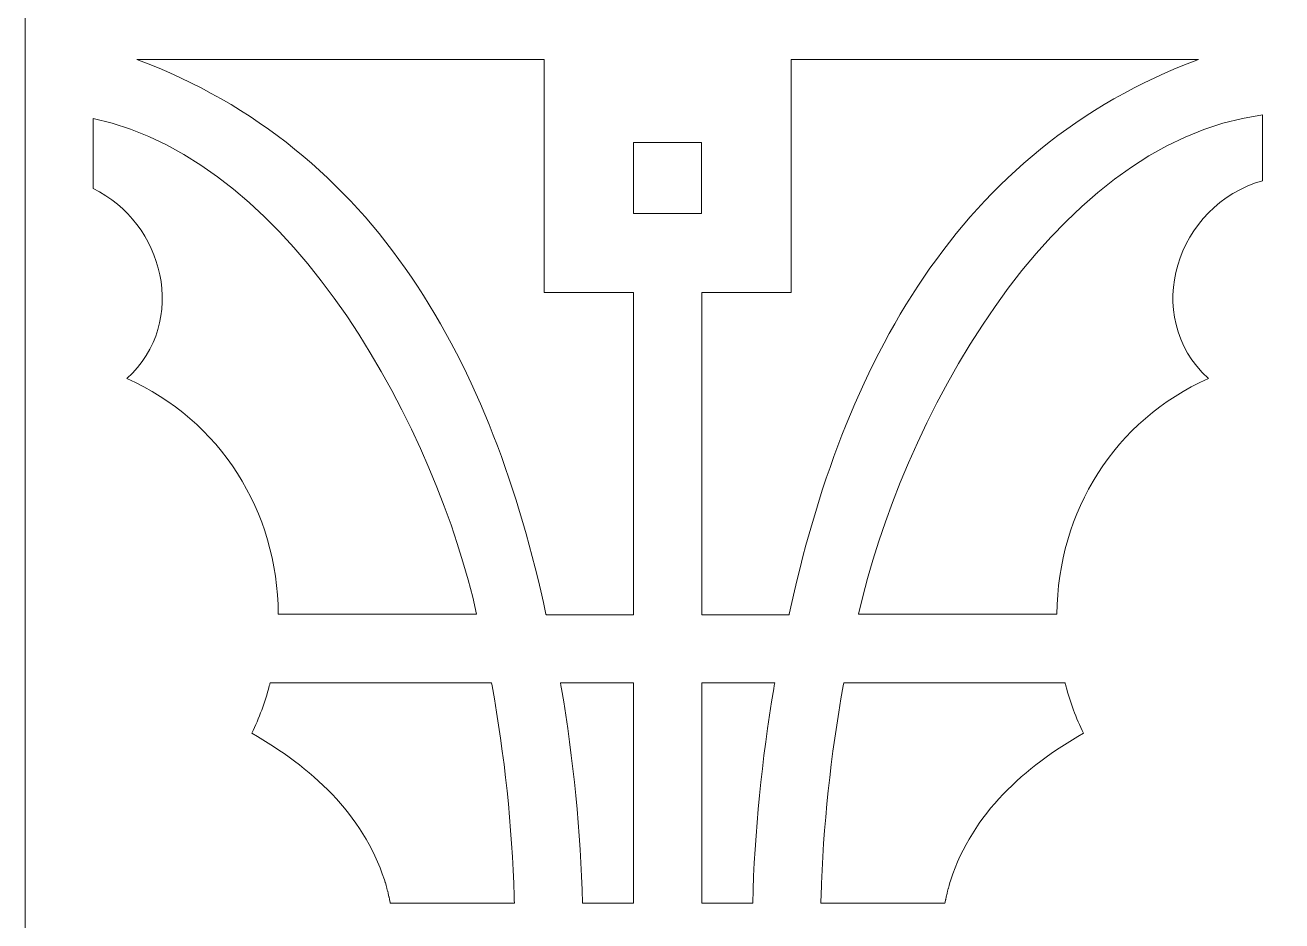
# Model space of a CAD drawing. Header units: centimetres. Extents: x -14.5 to -8.2, y -2.9 to 9.
# Drawn here: x -14.459 to -12.383, y -1.432 to 0.048 of the extents above; entities that cross this region are included whole.
import ezdxf

# ---------------------------------------------------------------- set-up
doc = ezdxf.new("R2010")
doc.units = ezdxf.units.CM
doc.header["$MEASUREMENT"] = 0
doc.layers.add('layer 1', color=7, linetype='Continuous')

msp = doc.modelspace()

# ---------------------------------------------------------------- linework, layer by layer
at = {"layer": 'layer 1', "color": 250, "lineweight": 9}
for points, knots in [([(-14.45908, 9.00076), (-14.45908, 9.00076), (-14.34683, 9.00076), (-14.34683, 9.00076), (-14.34683, 9.00076), (-14.34683, 9.00076), (-8.2929, 9.00076), (-8.2929, 9.00076), (-8.2929, 9.00076), (-8.2929, 9.00076), (-8.18065, 9.00076), (-8.18065, 9.00076), (-8.18065, 9.00076), (-8.18065, 9.00076), (-8.18065, 8.88851), (-8.18065, 8.88851), (-8.18065, 8.88851), (-8.18065, 8.88851), (-8.18065, -2.76204), (-8.18065, -2.76204), (-8.18065, -2.76204), (-8.18065, -2.76204), (-8.18065, -2.87429), (-8.18065, -2.87429), (-8.18065, -2.87429), (-8.18065, -2.87429), (-8.2929, -2.87429), (-8.2929, -2.87429), (-8.2929, -2.87429), (-8.2929, -2.87429), (-14.34683, -2.87429), (-14.34683, -2.87429), (-14.34683, -2.87429), (-14.34683, -2.87429), (-14.45908, -2.87429), (-14.45908, -2.87429), (-14.45908, -2.87429), (-14.45908, -2.87429), (-14.45908, -2.76204), (-14.45908, -2.76204), (-14.45908, -2.76204), (-14.45908, -2.76204), (-14.45908, 8.88851), (-14.45908, 8.88851), (-14.45908, 8.88851), (-14.45908, 8.88851), (-14.45908, 9.00076), (-14.45908, 9.00076)], [0, 0, 0, 0, 0.0769231, 0.0769231, 0.0769231, 0.0769231, 0.1538462, 0.1538462, 0.1538462, 0.1538462, 0.2307692, 0.2307692, 0.2307692, 0.2307692, 0.3076923, 0.3076923, 0.3076923, 0.3076923, 0.3846154, 0.3846154, 0.3846154, 0.3846154, 0.4615385, 0.4615385, 0.4615385, 0.4615385, 0.5384615, 0.5384615, 0.5384615, 0.5384615, 0.6153846, 0.6153846, 0.6153846, 0.6153846, 0.6923077, 0.6923077, 0.6923077, 0.6923077, 0.7692308, 0.7692308, 0.7692308, 0.7692308, 0.8461538, 0.8461538, 0.8461538, 0.8461538, 1, 1, 1, 1]), ([(-14.27444, -0.00817), (-14.27444, -0.00817), (-13.60166, -0.00817), (-13.60166, -0.00817), (-13.60166, -0.00817), (-13.60166, -0.00817), (-13.60166, -0.39209), (-13.60166, -0.39209), (-13.60166, -0.39209), (-13.60166, -0.39209), (-13.60164, -0.39209), (-13.60164, -0.39209), (-13.60164, -0.39209), (-13.60164, -0.39209), (-13.60164, -0.39312), (-13.60164, -0.39312), (-13.60164, -0.39312), (-13.60164, -0.39312), (-13.59569, -0.39312), (-13.59569, -0.39312), (-13.59569, -0.39312), (-13.59569, -0.39312), (-13.59538, -0.39312), (-13.59538, -0.39312), (-13.59538, -0.39312), (-13.59538, -0.39312), (-13.58944, -0.39311), (-13.58944, -0.39311), (-13.58944, -0.39311), (-13.58944, -0.39311), (-13.58912, -0.39311), (-13.58912, -0.39311), (-13.58912, -0.39311), (-13.58912, -0.39311), (-13.58318, -0.39312), (-13.58318, -0.39312), (-13.58318, -0.39312), (-13.58318, -0.39312), (-13.58284, -0.39312), (-13.58284, -0.39312), (-13.58284, -0.39312), (-13.58284, -0.39312), (-13.5769, -0.39312), (-13.5769, -0.39312), (-13.5769, -0.39312), (-13.5769, -0.39312), (-13.57655, -0.39312), (-13.57655, -0.39312), (-13.57655, -0.39312), (-13.57655, -0.39312), (-13.57063, -0.39312), (-13.57063, -0.39312), (-13.57063, -0.39312), (-13.57063, -0.39312), (-13.57029, -0.39312), (-13.57029, -0.39312), (-13.57029, -0.39312), (-13.57029, -0.39312), (-13.56435, -0.39312), (-13.56435, -0.39312), (-13.56435, -0.39312), (-13.56435, -0.39312), (-13.564, -0.39312), (-13.564, -0.39312), (-13.564, -0.39312), (-13.564, -0.39312), (-13.55806, -0.39312), (-13.55806, -0.39312), (-13.55806, -0.39312), (-13.55806, -0.39312), (-13.55773, -0.39312), (-13.55773, -0.39312), (-13.55773, -0.39312), (-13.55773, -0.39312), (-13.55179, -0.39312), (-13.55179, -0.39312), (-13.55179, -0.39312), (-13.55179, -0.39312), (-13.55143, -0.39312), (-13.55143, -0.39312), (-13.55143, -0.39312), (-13.55143, -0.39312), (-13.5455, -0.39312), (-13.5455, -0.39312), (-13.5455, -0.39312), (-13.5455, -0.39312), (-13.54517, -0.39312), (-13.54517, -0.39312), (-13.54517, -0.39312), (-13.54517, -0.39312), (-13.53925, -0.39312), (-13.53925, -0.39312), (-13.53925, -0.39312), (-13.53925, -0.39312), (-13.53888, -0.39312), (-13.53888, -0.39312), (-13.53888, -0.39312), (-13.53888, -0.39312), (-13.53295, -0.39312), (-13.53295, -0.39312), (-13.53295, -0.39312), (-13.53295, -0.39312), (-13.53263, -0.39312), (-13.53263, -0.39312), (-13.53263, -0.39312), (-13.53263, -0.39312), (-13.52668, -0.39312), (-13.52668, -0.39312), (-13.52668, -0.39312), (-13.52668, -0.39312), (-13.52631, -0.39312), (-13.52631, -0.39312), (-13.52631, -0.39312), (-13.52631, -0.39312), (-13.52037, -0.39312), (-13.52037, -0.39312), (-13.52037, -0.39312), (-13.52037, -0.39312), (-13.52006, -0.39312), (-13.52006, -0.39312), (-13.52006, -0.39312), (-13.52006, -0.39312), (-13.51412, -0.39312), (-13.51412, -0.39312), (-13.51412, -0.39312), (-13.51412, -0.39312), (-13.51376, -0.39308), (-13.51376, -0.39308), (-13.51376, -0.39308), (-13.51376, -0.39308), (-13.50783, -0.39312), (-13.50783, -0.39312), (-13.50783, -0.39312), (-13.50783, -0.39312), (-13.5075, -0.39312), (-13.5075, -0.39312), (-13.5075, -0.39312), (-13.5075, -0.39312), (-13.50156, -0.39312), (-13.50156, -0.39312), (-13.50156, -0.39312), (-13.50156, -0.39312), (-13.50121, -0.39312), (-13.50121, -0.39312), (-13.50121, -0.39312), (-13.50121, -0.39312), (-13.49526, -0.39312), (-13.49526, -0.39312), (-13.49526, -0.39312), (-13.49526, -0.39312), (-13.49494, -0.39315), (-13.49494, -0.39315), (-13.49494, -0.39315), (-13.49494, -0.39315), (-13.489, -0.39312), (-13.489, -0.39312), (-13.489, -0.39312), (-13.489, -0.39312), (-13.48868, -0.39312), (-13.48868, -0.39312), (-13.48868, -0.39312), (-13.48868, -0.39312), (-13.48275, -0.39312), (-13.48275, -0.39312), (-13.48275, -0.39312), (-13.48275, -0.39312), (-13.48241, -0.39312), (-13.48241, -0.39312), (-13.48241, -0.39312), (-13.48241, -0.39312), (-13.47648, -0.39312), (-13.47648, -0.39312), (-13.47648, -0.39312), (-13.47648, -0.39312), (-13.47611, -0.39312), (-13.47611, -0.39312), (-13.47611, -0.39312), (-13.47611, -0.39312), (-13.47018, -0.39312), (-13.47018, -0.39312), (-13.47018, -0.39312), (-13.47018, -0.39312), (-13.46987, -0.39312), (-13.46987, -0.39312), (-13.46987, -0.39312), (-13.46987, -0.39312), (-13.46392, -0.39312), (-13.46392, -0.39312), (-13.46392, -0.39312), (-13.46392, -0.39312), (-13.46357, -0.39312), (-13.46357, -0.39312), (-13.46357, -0.39312), (-13.46357, -0.39312), (-13.4576, -0.39312), (-13.4576, -0.39312), (-13.4576, -0.39312), (-13.4576, -0.39312), (-13.45729, -0.39311), (-13.45729, -0.39311), (-13.45729, -0.39311), (-13.45729, -0.39311), (-13.45407, -0.39312), (-13.45407, -0.39312), (-13.45407, -0.39312), (-13.45407, -0.39312), (-13.45407, -0.92574), (-13.45407, -0.92574), (-13.45407, -0.92574), (-13.45407, -0.92574), (-13.59844, -0.92574), (-13.59844, -0.92574), (-13.59844, -0.92574), (-13.59844, -0.92574), (-13.59845, -0.92574), (-13.59845, -0.92574), (-13.59845, -0.92574), (-13.59845, -0.92574), (-13.59856, -0.9254), (-13.59856, -0.9254), (-13.59856, -0.9254), (-13.59856, -0.9254), (-13.59856, -0.9254), (-13.59856, -0.9254), (-13.59856, -0.9254), (-13.59856, -0.9254), (-13.59861, -0.92506), (-13.59861, -0.92506), (-13.59861, -0.92506), (-13.59861, -0.92506), (-13.59862, -0.92506), (-13.59862, -0.92506), (-13.59862, -0.92506), (-13.59862, -0.92506), (-13.59871, -0.92473), (-13.59871, -0.92473), (-13.59871, -0.92473), (-13.68704, -0.51374), (-13.87767, -0.1569), (-14.27444, -0.00817)], [0, 0, 0, 0, 0.0163934, 0.0163934, 0.0163934, 0.0163934, 0.0327869, 0.0327869, 0.0327869, 0.0327869, 0.0491803, 0.0491803, 0.0491803, 0.0491803, 0.0655738, 0.0655738, 0.0655738, 0.0655738, 0.0819672, 0.0819672, 0.0819672, 0.0819672, 0.0983607, 0.0983607, 0.0983607, 0.0983607, 0.1147541, 0.1147541, 0.1147541, 0.1147541, 0.1311475, 0.1311475, 0.1311475, 0.1311475, 0.147541, 0.147541, 0.147541, 0.147541, 0.1639344, 0.1639344, 0.1639344, 0.1639344, 0.1803279, 0.1803279, 0.1803279, 0.1803279, 0.1967213, 0.1967213, 0.1967213, 0.1967213, 0.2131148, 0.2131148, 0.2131148, 0.2131148, 0.2295082, 0.2295082, 0.2295082, 0.2295082, 0.2459016, 0.2459016, 0.2459016, 0.2459016, 0.2622951, 0.2622951, 0.2622951, 0.2622951, 0.2786885, 0.2786885, 0.2786885, 0.2786885, 0.295082, 0.295082, 0.295082, 0.295082, 0.3114754, 0.3114754, 0.3114754, 0.3114754, 0.3278689, 0.3278689, 0.3278689, 0.3278689, 0.3442623, 0.3442623, 0.3442623, 0.3442623, 0.3606557, 0.3606557, 0.3606557, 0.3606557, 0.3770492, 0.3770492, 0.3770492, 0.3770492, 0.3934426, 0.3934426, 0.3934426, 0.3934426, 0.4098361, 0.4098361, 0.4098361, 0.4098361, 0.4262295, 0.4262295, 0.4262295, 0.4262295, 0.442623, 0.442623, 0.442623, 0.442623, 0.4590164, 0.4590164, 0.4590164, 0.4590164, 0.4754098, 0.4754098, 0.4754098, 0.4754098, 0.4918033, 0.4918033, 0.4918033, 0.4918033, 0.5081967, 0.5081967, 0.5081967, 0.5081967, 0.5245902, 0.5245902, 0.5245902, 0.5245902, 0.5409836, 0.5409836, 0.5409836, 0.5409836, 0.557377, 0.557377, 0.557377, 0.557377, 0.5737705, 0.5737705, 0.5737705, 0.5737705, 0.5901639, 0.5901639, 0.5901639, 0.5901639, 0.6065574, 0.6065574, 0.6065574, 0.6065574, 0.6229508, 0.6229508, 0.6229508, 0.6229508, 0.6393443, 0.6393443, 0.6393443, 0.6393443, 0.6557377, 0.6557377, 0.6557377, 0.6557377, 0.6721311, 0.6721311, 0.6721311, 0.6721311, 0.6885246, 0.6885246, 0.6885246, 0.6885246, 0.704918, 0.704918, 0.704918, 0.704918, 0.7213115, 0.7213115, 0.7213115, 0.7213115, 0.7377049, 0.7377049, 0.7377049, 0.7377049, 0.7540984, 0.7540984, 0.7540984, 0.7540984, 0.7704918, 0.7704918, 0.7704918, 0.7704918, 0.7868852, 0.7868852, 0.7868852, 0.7868852, 0.8032787, 0.8032787, 0.8032787, 0.8032787, 0.8196721, 0.8196721, 0.8196721, 0.8196721, 0.8360656, 0.8360656, 0.8360656, 0.8360656, 0.852459, 0.852459, 0.852459, 0.852459, 0.8688525, 0.8688525, 0.8688525, 0.8688525, 0.8852459, 0.8852459, 0.8852459, 0.8852459, 0.9016393, 0.9016393, 0.9016393, 0.9016393, 0.9180328, 0.9180328, 0.9180328, 0.9180328, 0.9344262, 0.9344262, 0.9344262, 0.9344262, 0.9508197, 0.9508197, 0.9508197, 0.9508197, 0.9672131, 0.9672131, 0.9672131, 0.9672131, 1, 1, 1, 1]), ([(-13.34151, -0.39312), (-13.34151, -0.39312), (-13.33835, -0.39312), (-13.33835, -0.39312), (-13.33835, -0.39312), (-13.33835, -0.39312), (-13.33798, -0.39312), (-13.33798, -0.39312), (-13.33798, -0.39312), (-13.33798, -0.39312), (-13.33205, -0.39315), (-13.33205, -0.39315), (-13.33205, -0.39315), (-13.33205, -0.39315), (-13.33172, -0.39315), (-13.33172, -0.39315), (-13.33172, -0.39315), (-13.33172, -0.39315), (-13.32579, -0.39312), (-13.32579, -0.39312), (-13.32579, -0.39312), (-13.32579, -0.39312), (-13.32543, -0.39312), (-13.32543, -0.39312), (-13.32543, -0.39312), (-13.32543, -0.39312), (-13.31948, -0.39312), (-13.31948, -0.39312), (-13.31948, -0.39312), (-13.31948, -0.39312), (-13.31916, -0.39312), (-13.31916, -0.39312), (-13.31916, -0.39312), (-13.31916, -0.39312), (-13.31322, -0.39312), (-13.31322, -0.39312), (-13.31322, -0.39312), (-13.31322, -0.39312), (-13.31286, -0.39312), (-13.31286, -0.39312), (-13.31286, -0.39312), (-13.31286, -0.39312), (-13.30693, -0.39312), (-13.30693, -0.39312), (-13.30693, -0.39312), (-13.30693, -0.39312), (-13.3066, -0.39312), (-13.3066, -0.39312), (-13.3066, -0.39312), (-13.3066, -0.39312), (-13.30066, -0.39312), (-13.30066, -0.39312), (-13.30066, -0.39312), (-13.30066, -0.39312), (-13.30031, -0.39312), (-13.30031, -0.39312), (-13.30031, -0.39312), (-13.30031, -0.39312), (-13.29437, -0.39312), (-13.29437, -0.39312), (-13.29437, -0.39312), (-13.29437, -0.39312), (-13.29405, -0.39312), (-13.29405, -0.39312), (-13.29405, -0.39312), (-13.29405, -0.39312), (-13.2881, -0.39312), (-13.2881, -0.39312), (-13.2881, -0.39312), (-13.2881, -0.39312), (-13.28778, -0.39315), (-13.28778, -0.39315), (-13.28778, -0.39315), (-13.28778, -0.39315), (-13.28184, -0.39312), (-13.28184, -0.39312), (-13.28184, -0.39312), (-13.28184, -0.39312), (-13.28152, -0.39312), (-13.28152, -0.39312), (-13.28152, -0.39312), (-13.28152, -0.39312), (-13.27558, -0.39312), (-13.27558, -0.39312), (-13.27558, -0.39312), (-13.27558, -0.39312), (-13.27521, -0.39312), (-13.27521, -0.39312), (-13.27521, -0.39312), (-13.27521, -0.39312), (-13.26928, -0.39312), (-13.26928, -0.39312), (-13.26928, -0.39312), (-13.26928, -0.39312), (-13.26895, -0.39312), (-13.26895, -0.39312), (-13.26895, -0.39312), (-13.26895, -0.39312), (-13.26302, -0.39312), (-13.26302, -0.39312), (-13.26302, -0.39312), (-13.26302, -0.39312), (-13.26266, -0.39312), (-13.26266, -0.39312), (-13.26266, -0.39312), (-13.26266, -0.39312), (-13.25671, -0.39312), (-13.25671, -0.39312), (-13.25671, -0.39312), (-13.25671, -0.39312), (-13.25639, -0.39312), (-13.25639, -0.39312), (-13.25639, -0.39312), (-13.25639, -0.39312), (-13.25045, -0.39312), (-13.25045, -0.39312), (-13.25045, -0.39312), (-13.25045, -0.39312), (-13.2501, -0.39312), (-13.2501, -0.39312), (-13.2501, -0.39312), (-13.2501, -0.39312), (-13.24416, -0.39309), (-13.24416, -0.39309), (-13.24416, -0.39309), (-13.24416, -0.39309), (-13.24383, -0.39312), (-13.24383, -0.39312), (-13.24383, -0.39312), (-13.24383, -0.39312), (-13.2379, -0.39312), (-13.2379, -0.39312), (-13.2379, -0.39312), (-13.2379, -0.39312), (-13.23754, -0.39312), (-13.23754, -0.39312), (-13.23754, -0.39312), (-13.23754, -0.39312), (-13.23161, -0.39312), (-13.23161, -0.39312), (-13.23161, -0.39312), (-13.23161, -0.39312), (-13.23128, -0.39312), (-13.23128, -0.39312), (-13.23128, -0.39312), (-13.23128, -0.39312), (-13.22533, -0.39316), (-13.22533, -0.39316), (-13.22533, -0.39316), (-13.22533, -0.39316), (-13.22498, -0.39312), (-13.22498, -0.39312), (-13.22498, -0.39312), (-13.22498, -0.39312), (-13.21904, -0.39312), (-13.21904, -0.39312), (-13.21904, -0.39312), (-13.21904, -0.39312), (-13.21872, -0.39315), (-13.21872, -0.39315), (-13.21872, -0.39315), (-13.21872, -0.39315), (-13.21278, -0.39312), (-13.21278, -0.39312), (-13.21278, -0.39312), (-13.21278, -0.39312), (-13.21241, -0.39312), (-13.21241, -0.39312), (-13.21241, -0.39312), (-13.21241, -0.39312), (-13.20649, -0.39312), (-13.20649, -0.39312), (-13.20649, -0.39312), (-13.20649, -0.39312), (-13.20615, -0.39312), (-13.20615, -0.39312), (-13.20615, -0.39312), (-13.20615, -0.39312), (-13.20022, -0.39312), (-13.20022, -0.39312), (-13.20022, -0.39312), (-13.20022, -0.39312), (-13.19985, -0.39312), (-13.19985, -0.39312), (-13.19985, -0.39312), (-13.19985, -0.39312), (-13.19392, -0.39312), (-13.19392, -0.39312), (-13.19392, -0.39312), (-13.19392, -0.39312), (-13.19392, -0.39209), (-13.19392, -0.39209), (-13.19392, -0.39209), (-13.19392, -0.39209), (-13.19392, -0.00817), (-13.19392, -0.00817), (-13.19392, -0.00817), (-13.19392, -0.00817), (-12.52114, -0.00817), (-12.52114, -0.00817), (-12.52114, -0.00817), (-12.91792, -0.1569), (-13.10854, -0.51374), (-13.19687, -0.92473), (-13.19687, -0.92473), (-13.19687, -0.92473), (-13.19696, -0.92506), (-13.19696, -0.92506), (-13.19696, -0.92506), (-13.19696, -0.92506), (-13.19696, -0.92506), (-13.19696, -0.92506), (-13.19696, -0.92506), (-13.19696, -0.92506), (-13.19703, -0.9254), (-13.19703, -0.9254), (-13.19703, -0.9254), (-13.19703, -0.9254), (-13.19704, -0.9254), (-13.19704, -0.9254), (-13.19704, -0.9254), (-13.19704, -0.9254), (-13.19712, -0.92574), (-13.19712, -0.92574), (-13.19712, -0.92574), (-13.19712, -0.92574), (-13.19713, -0.92574), (-13.19713, -0.92574), (-13.19713, -0.92574), (-13.19713, -0.92574), (-13.34151, -0.92574), (-13.34151, -0.92574), (-13.34151, -0.92574), (-13.34151, -0.92574), (-13.34151, -0.39312), (-13.34151, -0.39312)], [0, 0, 0, 0, 0.0166667, 0.0166667, 0.0166667, 0.0166667, 0.0333333, 0.0333333, 0.0333333, 0.0333333, 0.05, 0.05, 0.05, 0.05, 0.0666667, 0.0666667, 0.0666667, 0.0666667, 0.0833333, 0.0833333, 0.0833333, 0.0833333, 0.1, 0.1, 0.1, 0.1, 0.1166667, 0.1166667, 0.1166667, 0.1166667, 0.1333333, 0.1333333, 0.1333333, 0.1333333, 0.15, 0.15, 0.15, 0.15, 0.1666667, 0.1666667, 0.1666667, 0.1666667, 0.1833333, 0.1833333, 0.1833333, 0.1833333, 0.2, 0.2, 0.2, 0.2, 0.2166667, 0.2166667, 0.2166667, 0.2166667, 0.2333333, 0.2333333, 0.2333333, 0.2333333, 0.25, 0.25, 0.25, 0.25, 0.2666667, 0.2666667, 0.2666667, 0.2666667, 0.2833333, 0.2833333, 0.2833333, 0.2833333, 0.3, 0.3, 0.3, 0.3, 0.3166667, 0.3166667, 0.3166667, 0.3166667, 0.3333333, 0.3333333, 0.3333333, 0.3333333, 0.35, 0.35, 0.35, 0.35, 0.3666667, 0.3666667, 0.3666667, 0.3666667, 0.3833333, 0.3833333, 0.3833333, 0.3833333, 0.4, 0.4, 0.4, 0.4, 0.4166667, 0.4166667, 0.4166667, 0.4166667, 0.4333333, 0.4333333, 0.4333333, 0.4333333, 0.45, 0.45, 0.45, 0.45, 0.4666667, 0.4666667, 0.4666667, 0.4666667, 0.4833333, 0.4833333, 0.4833333, 0.4833333, 0.5, 0.5, 0.5, 0.5, 0.5166667, 0.5166667, 0.5166667, 0.5166667, 0.5333333, 0.5333333, 0.5333333, 0.5333333, 0.55, 0.55, 0.55, 0.55, 0.5666667, 0.5666667, 0.5666667, 0.5666667, 0.5833333, 0.5833333, 0.5833333, 0.5833333, 0.6, 0.6, 0.6, 0.6, 0.6166667, 0.6166667, 0.6166667, 0.6166667, 0.6333333, 0.6333333, 0.6333333, 0.6333333, 0.65, 0.65, 0.65, 0.65, 0.6666667, 0.6666667, 0.6666667, 0.6666667, 0.6833333, 0.6833333, 0.6833333, 0.6833333, 0.7, 0.7, 0.7, 0.7, 0.7166667, 0.7166667, 0.7166667, 0.7166667, 0.7333333, 0.7333333, 0.7333333, 0.7333333, 0.75, 0.75, 0.75, 0.75, 0.7666667, 0.7666667, 0.7666667, 0.7666667, 0.7833333, 0.7833333, 0.7833333, 0.7833333, 0.8, 0.8, 0.8, 0.8, 0.8166667, 0.8166667, 0.8166667, 0.8166667, 0.8333333, 0.8333333, 0.8333333, 0.8333333, 0.85, 0.85, 0.85, 0.85, 0.8666667, 0.8666667, 0.8666667, 0.8666667, 0.8833333, 0.8833333, 0.8833333, 0.8833333, 0.9, 0.9, 0.9, 0.9, 0.9166667, 0.9166667, 0.9166667, 0.9166667, 0.9333333, 0.9333333, 0.9333333, 0.9333333, 0.95, 0.95, 0.95, 0.95, 0.9666667, 0.9666667, 0.9666667, 0.9666667, 1, 1, 1, 1]), ([(-13.08234, -0.92473), (-13.01536, -0.6215), (-12.77048, -0.1474), (-12.41512, -0.09995), (-12.41512, -0.09995), (-12.41512, -0.09995), (-12.41513, -0.20886), (-12.41513, -0.20886), (-12.41513, -0.20886), (-12.55624, -0.24773), (-12.61732, -0.43215), (-12.50447, -0.53551), (-12.50447, -0.53551), (-12.50447, -0.53551), (-12.5045, -0.53553), (-12.5045, -0.53553), (-12.5045, -0.53553), (-12.65899, -0.60412), (-12.75351, -0.75479), (-12.75464, -0.92473), (-12.75464, -0.92473), (-12.75464, -0.92473), (-13.08234, -0.92473), (-13.08234, -0.92473)], [0, 0, 0, 0, 0.1428571, 0.1428571, 0.1428571, 0.1428571, 0.2857143, 0.2857143, 0.2857143, 0.2857143, 0.4285714, 0.4285714, 0.4285714, 0.4285714, 0.5714286, 0.5714286, 0.5714286, 0.5714286, 0.7142857, 0.7142857, 0.7142857, 0.7142857, 1, 1, 1, 1]), ([(-14.34683, -0.10577), (-14.34683, -0.10577), (-14.34683, -0.22153), (-14.34683, -0.22153), (-14.34683, -0.22153), (-14.23036, -0.27799), (-14.18768, -0.44077), (-14.29111, -0.53552), (-14.29111, -0.53552), (-14.29111, -0.53552), (-14.29109, -0.53553), (-14.29109, -0.53553), (-14.29109, -0.53553), (-14.13657, -0.60412), (-14.04207, -0.75476), (-14.04094, -0.92473), (-14.04094, -0.92473), (-14.04094, -0.92473), (-13.71324, -0.92473), (-13.71324, -0.92473), (-13.71324, -0.92473), (-13.77808, -0.63116), (-14.00966, -0.17744), (-14.34683, -0.10577)], [0, 0, 0, 0, 0.1428571, 0.1428571, 0.1428571, 0.1428571, 0.2857143, 0.2857143, 0.2857143, 0.2857143, 0.4285714, 0.4285714, 0.4285714, 0.4285714, 0.5714286, 0.5714286, 0.5714286, 0.5714286, 0.7142857, 0.7142857, 0.7142857, 0.7142857, 1, 1, 1, 1]), ([(-13.34158, -0.1453), (-13.34158, -0.1453), (-13.34158, -0.26293), (-13.34158, -0.26293), (-13.34158, -0.26293), (-13.34158, -0.26293), (-13.454, -0.26293), (-13.454, -0.26293), (-13.454, -0.26293), (-13.454, -0.26293), (-13.454, -0.1453), (-13.454, -0.1453), (-13.454, -0.1453), (-13.454, -0.1453), (-13.34158, -0.1453), (-13.34158, -0.1453)], [0, 0, 0, 0, 0.2, 0.2, 0.2, 0.2, 0.4, 0.4, 0.4, 0.4, 0.6, 0.6, 0.6, 0.6, 1, 1, 1, 1]), ([(-14.08452, -1.12154), (-13.98753, -1.17719), (-13.90114, -1.25393), (-13.86559, -1.3639), (-13.86559, -1.3639), (-13.86559, -1.3639), (-13.86558, -1.3639), (-13.86558, -1.3639), (-13.86558, -1.3639), (-13.86558, -1.3639), (-13.86517, -1.36515), (-13.86517, -1.36515), (-13.86517, -1.36515), (-13.86517, -1.36515), (-13.86516, -1.36515), (-13.86516, -1.36515), (-13.86516, -1.36515), (-13.86516, -1.36515), (-13.86422, -1.36827), (-13.86422, -1.36827), (-13.86422, -1.36827), (-13.86422, -1.36827), (-13.86421, -1.36827), (-13.86421, -1.36827), (-13.86421, -1.36827), (-13.86421, -1.36827), (-13.86404, -1.36887), (-13.86404, -1.36887), (-13.86404, -1.36887), (-13.86404, -1.36887), (-13.86402, -1.36887), (-13.86402, -1.36887), (-13.86402, -1.36887), (-13.86402, -1.36887), (-13.86401, -1.36893), (-13.86401, -1.36893), (-13.86401, -1.36893), (-13.86401, -1.36893), (-13.86399, -1.36893), (-13.86399, -1.36893), (-13.86399, -1.36893), (-13.86399, -1.36893), (-13.86293, -1.37266), (-13.86293, -1.37266), (-13.86293, -1.37266), (-13.86293, -1.37266), (-13.86292, -1.37266), (-13.86292, -1.37266), (-13.86292, -1.37266), (-13.86292, -1.37266), (-13.86277, -1.3732), (-13.86277, -1.3732), (-13.86277, -1.3732), (-13.86277, -1.3732), (-13.86276, -1.3732), (-13.86276, -1.3732), (-13.86276, -1.3732), (-13.86276, -1.3732), (-13.86161, -1.37735), (-13.86161, -1.37735), (-13.86161, -1.37735), (-13.86161, -1.37735), (-13.86161, -1.37735), (-13.86161, -1.37735), (-13.86161, -1.37735), (-13.86161, -1.37735), (-13.86149, -1.37783), (-13.86149, -1.37783), (-13.86149, -1.37783), (-13.86149, -1.37783), (-13.86148, -1.37783), (-13.86148, -1.37783), (-13.86148, -1.37783), (-13.86148, -1.37783), (-13.86025, -1.38252), (-13.86025, -1.38252), (-13.86025, -1.38252), (-13.86025, -1.38252), (-13.86024, -1.38252), (-13.86024, -1.38252), (-13.86024, -1.38252), (-13.86024, -1.38252), (-13.86023, -1.38262), (-13.86023, -1.38262), (-13.86023, -1.38262), (-13.86023, -1.38262), (-13.86022, -1.38262), (-13.86022, -1.38262), (-13.86022, -1.38262), (-13.86022, -1.38262), (-13.85947, -1.38568), (-13.85947, -1.38568), (-13.85947, -1.38568), (-13.85947, -1.38568), (-13.85946, -1.38568), (-13.85946, -1.38568), (-13.85946, -1.38568), (-13.85946, -1.38568), (-13.85934, -1.38626), (-13.85934, -1.38626), (-13.85934, -1.38626), (-13.85934, -1.38626), (-13.85932, -1.38626), (-13.85932, -1.38626), (-13.85932, -1.38626), (-13.85932, -1.38626), (-13.8581, -1.39158), (-13.8581, -1.39158), (-13.8581, -1.39158), (-13.8581, -1.39158), (-13.85809, -1.39158), (-13.85809, -1.39158), (-13.85809, -1.39158), (-13.85809, -1.39158), (-13.85797, -1.39215), (-13.85797, -1.39215), (-13.85797, -1.39215), (-13.85797, -1.39215), (-13.85796, -1.39215), (-13.85796, -1.39215), (-13.85796, -1.39215), (-13.85796, -1.39215), (-13.85719, -1.39567), (-13.85719, -1.39567), (-13.85719, -1.39567), (-13.85719, -1.39567), (-13.85719, -1.39567), (-13.85719, -1.39567), (-13.85719, -1.39567), (-13.85719, -1.39567), (-13.85711, -1.39623), (-13.85711, -1.39623), (-13.85711, -1.39623), (-13.85711, -1.39623), (-13.8571, -1.39623), (-13.8571, -1.39623), (-13.8571, -1.39623), (-13.8571, -1.39623), (-13.85697, -1.39692), (-13.85697, -1.39692), (-13.85697, -1.39692), (-13.85697, -1.39692), (-13.85696, -1.39692), (-13.85696, -1.39692), (-13.85696, -1.39692), (-13.85696, -1.39692), (-13.8563, -1.40038), (-13.8563, -1.40038), (-13.8563, -1.40038), (-13.8563, -1.40038), (-13.85626, -1.40037), (-13.85626, -1.40037), (-13.85626, -1.40037), (-13.85626, -1.40037), (-13.85591, -1.4023), (-13.85591, -1.4023), (-13.85591, -1.4023), (-13.85591, -1.4023), (-13.85591, -1.4023), (-13.85591, -1.4023), (-13.85591, -1.4023), (-13.85591, -1.4023), (-13.85588, -1.4023), (-13.85588, -1.4023), (-13.85588, -1.4023), (-13.85588, -1.4023), (-13.65098, -1.40231), (-13.65098, -1.40231), (-13.65098, -1.40231), (-13.65098, -1.40231), (-13.6511, -1.3974), (-13.6511, -1.3974), (-13.6511, -1.3974), (-13.6511, -1.3974), (-13.65111, -1.3974), (-13.65111, -1.3974), (-13.65111, -1.3974), (-13.65111, -1.3974), (-13.65112, -1.3974), (-13.65112, -1.3974), (-13.65112, -1.3974), (-13.65112, -1.3974), (-13.65112, -1.39738), (-13.65112, -1.39738), (-13.65112, -1.39738), (-13.65112, -1.39738), (-13.65125, -1.39145), (-13.65125, -1.39145), (-13.65125, -1.39145), (-13.65125, -1.39145), (-13.65127, -1.39145), (-13.65127, -1.39145), (-13.65127, -1.39145), (-13.65127, -1.39145), (-13.65128, -1.39145), (-13.65128, -1.39145), (-13.65128, -1.39145), (-13.65128, -1.39145), (-13.65128, -1.39143), (-13.65128, -1.39143), (-13.65128, -1.39143), (-13.65456, -1.27453), (-13.66731, -1.15787), (-13.68765, -1.04344), (-13.68765, -1.04344), (-13.68765, -1.04344), (-13.68766, -1.04344), (-13.68766, -1.04344), (-13.68766, -1.04344), (-13.68766, -1.04344), (-13.68767, -1.04344), (-13.68767, -1.04344), (-13.68767, -1.04344), (-13.68767, -1.04344), (-13.68768, -1.04344), (-13.68768, -1.04344), (-13.68768, -1.04344), (-13.68768, -1.04344), (-13.68863, -1.03798), (-13.68863, -1.03798), (-13.68863, -1.03798), (-13.68863, -1.03798), (-13.68864, -1.03797), (-13.68864, -1.03797), (-13.68864, -1.03797), (-13.68864, -1.03797), (-13.68867, -1.03798), (-13.68867, -1.03798), (-13.68867, -1.03798), (-13.68867, -1.03798), (-13.68868, -1.03798), (-13.68868, -1.03798), (-13.68868, -1.03798), (-13.68868, -1.03798), (-14.05432, -1.03797), (-14.05432, -1.03797), (-14.05432, -1.03797), (-14.05432, -1.03797), (-14.05433, -1.03798), (-14.05433, -1.03798), (-14.05433, -1.03798), (-14.05433, -1.03798), (-14.05469, -1.03935), (-14.05469, -1.03935), (-14.05469, -1.03935), (-14.05469, -1.03935), (-14.0547, -1.03937), (-14.0547, -1.03937), (-14.0547, -1.03937), (-14.0547, -1.03937), (-14.05502, -1.04073), (-14.05502, -1.04073), (-14.05502, -1.04073), (-14.05502, -1.04073), (-14.05503, -1.04073), (-14.05503, -1.04073), (-14.05503, -1.04073), (-14.05503, -1.04073), (-14.0554, -1.04211), (-14.0554, -1.04211), (-14.0554, -1.04211), (-14.0554, -1.04211), (-14.05541, -1.04211), (-14.05541, -1.04211), (-14.05541, -1.04211), (-14.05541, -1.04211), (-14.05573, -1.04347), (-14.05573, -1.04347), (-14.05573, -1.04347), (-14.05573, -1.04347), (-14.05574, -1.04347), (-14.05574, -1.04347), (-14.05574, -1.04347), (-14.06269, -1.07021), (-14.07253, -1.09653), (-14.08452, -1.12154)], [0, 0, 0, 0, 0.0142857, 0.0142857, 0.0142857, 0.0142857, 0.0285714, 0.0285714, 0.0285714, 0.0285714, 0.0428571, 0.0428571, 0.0428571, 0.0428571, 0.0571429, 0.0571429, 0.0571429, 0.0571429, 0.0714286, 0.0714286, 0.0714286, 0.0714286, 0.0857143, 0.0857143, 0.0857143, 0.0857143, 0.1, 0.1, 0.1, 0.1, 0.1142857, 0.1142857, 0.1142857, 0.1142857, 0.1285714, 0.1285714, 0.1285714, 0.1285714, 0.1428571, 0.1428571, 0.1428571, 0.1428571, 0.1571429, 0.1571429, 0.1571429, 0.1571429, 0.1714286, 0.1714286, 0.1714286, 0.1714286, 0.1857143, 0.1857143, 0.1857143, 0.1857143, 0.2, 0.2, 0.2, 0.2, 0.2142857, 0.2142857, 0.2142857, 0.2142857, 0.2285714, 0.2285714, 0.2285714, 0.2285714, 0.2428571, 0.2428571, 0.2428571, 0.2428571, 0.2571429, 0.2571429, 0.2571429, 0.2571429, 0.2714286, 0.2714286, 0.2714286, 0.2714286, 0.2857143, 0.2857143, 0.2857143, 0.2857143, 0.3, 0.3, 0.3, 0.3, 0.3142857, 0.3142857, 0.3142857, 0.3142857, 0.3285714, 0.3285714, 0.3285714, 0.3285714, 0.3428571, 0.3428571, 0.3428571, 0.3428571, 0.3571429, 0.3571429, 0.3571429, 0.3571429, 0.3714286, 0.3714286, 0.3714286, 0.3714286, 0.3857143, 0.3857143, 0.3857143, 0.3857143, 0.4, 0.4, 0.4, 0.4, 0.4142857, 0.4142857, 0.4142857, 0.4142857, 0.4285714, 0.4285714, 0.4285714, 0.4285714, 0.4428571, 0.4428571, 0.4428571, 0.4428571, 0.4571429, 0.4571429, 0.4571429, 0.4571429, 0.4714286, 0.4714286, 0.4714286, 0.4714286, 0.4857143, 0.4857143, 0.4857143, 0.4857143, 0.5, 0.5, 0.5, 0.5, 0.5142857, 0.5142857, 0.5142857, 0.5142857, 0.5285714, 0.5285714, 0.5285714, 0.5285714, 0.5428571, 0.5428571, 0.5428571, 0.5428571, 0.5571429, 0.5571429, 0.5571429, 0.5571429, 0.5714286, 0.5714286, 0.5714286, 0.5714286, 0.5857143, 0.5857143, 0.5857143, 0.5857143, 0.6, 0.6, 0.6, 0.6, 0.6142857, 0.6142857, 0.6142857, 0.6142857, 0.6285714, 0.6285714, 0.6285714, 0.6285714, 0.6428571, 0.6428571, 0.6428571, 0.6428571, 0.6571429, 0.6571429, 0.6571429, 0.6571429, 0.6714286, 0.6714286, 0.6714286, 0.6714286, 0.6857143, 0.6857143, 0.6857143, 0.6857143, 0.7, 0.7, 0.7, 0.7, 0.7142857, 0.7142857, 0.7142857, 0.7142857, 0.7285714, 0.7285714, 0.7285714, 0.7285714, 0.7428571, 0.7428571, 0.7428571, 0.7428571, 0.7571429, 0.7571429, 0.7571429, 0.7571429, 0.7714286, 0.7714286, 0.7714286, 0.7714286, 0.7857143, 0.7857143, 0.7857143, 0.7857143, 0.8, 0.8, 0.8, 0.8, 0.8142857, 0.8142857, 0.8142857, 0.8142857, 0.8285714, 0.8285714, 0.8285714, 0.8285714, 0.8428571, 0.8428571, 0.8428571, 0.8428571, 0.8571429, 0.8571429, 0.8571429, 0.8571429, 0.8714286, 0.8714286, 0.8714286, 0.8714286, 0.8857143, 0.8857143, 0.8857143, 0.8857143, 0.9, 0.9, 0.9, 0.9, 0.9142857, 0.9142857, 0.9142857, 0.9142857, 0.9285714, 0.9285714, 0.9285714, 0.9285714, 0.9428571, 0.9428571, 0.9428571, 0.9428571, 0.9571429, 0.9571429, 0.9571429, 0.9571429, 0.9714286, 0.9714286, 0.9714286, 0.9714286, 1, 1, 1, 1]), ([(-13.53838, -1.4023), (-13.53838, -1.4023), (-13.53837, -1.4023), (-13.53837, -1.4023), (-13.53837, -1.4023), (-13.53837, -1.4023), (-13.45407, -1.4023), (-13.45407, -1.4023), (-13.45407, -1.4023), (-13.45407, -1.4023), (-13.45407, -1.39222), (-13.45407, -1.39222), (-13.45407, -1.39222), (-13.45407, -1.39222), (-13.45407, -1.37556), (-13.45407, -1.37556), (-13.45407, -1.37556), (-13.45407, -1.37556), (-13.45407, -1.35889), (-13.45407, -1.35889), (-13.45407, -1.35889), (-13.45407, -1.35889), (-13.45407, -1.34223), (-13.45407, -1.34223), (-13.45407, -1.34223), (-13.45407, -1.34223), (-13.45407, -1.32556), (-13.45407, -1.32556), (-13.45407, -1.32556), (-13.45407, -1.32556), (-13.45407, -1.30889), (-13.45407, -1.30889), (-13.45407, -1.30889), (-13.45407, -1.30889), (-13.45409, -1.29222), (-13.45409, -1.29222), (-13.45409, -1.29222), (-13.45409, -1.29222), (-13.45407, -1.27555), (-13.45407, -1.27555), (-13.45407, -1.27555), (-13.45407, -1.27555), (-13.45407, -1.25888), (-13.45407, -1.25888), (-13.45407, -1.25888), (-13.45407, -1.25888), (-13.45407, -1.24222), (-13.45407, -1.24222), (-13.45407, -1.24222), (-13.45407, -1.24222), (-13.45407, -1.22555), (-13.45407, -1.22555), (-13.45407, -1.22555), (-13.45407, -1.22555), (-13.45407, -1.20886), (-13.45407, -1.20886), (-13.45407, -1.20886), (-13.45407, -1.20886), (-13.45407, -1.19221), (-13.45407, -1.19221), (-13.45407, -1.19221), (-13.45407, -1.19221), (-13.45407, -1.17553), (-13.45407, -1.17553), (-13.45407, -1.17553), (-13.45407, -1.17553), (-13.45407, -1.15887), (-13.45407, -1.15887), (-13.45407, -1.15887), (-13.45407, -1.15887), (-13.45407, -1.1422), (-13.45407, -1.1422), (-13.45407, -1.1422), (-13.45407, -1.1422), (-13.45406, -1.12553), (-13.45406, -1.12553), (-13.45406, -1.12553), (-13.45406, -1.12553), (-13.45407, -1.10887), (-13.45407, -1.10887), (-13.45407, -1.10887), (-13.45407, -1.10887), (-13.45407, -1.09219), (-13.45407, -1.09219), (-13.45407, -1.09219), (-13.45407, -1.09219), (-13.45407, -1.07553), (-13.45407, -1.07553), (-13.45407, -1.07553), (-13.45407, -1.07553), (-13.45406, -1.05886), (-13.45406, -1.05886), (-13.45406, -1.05886), (-13.45406, -1.05886), (-13.45407, -1.04219), (-13.45407, -1.04219), (-13.45407, -1.04219), (-13.45407, -1.04219), (-13.45408, -1.03798), (-13.45408, -1.03798), (-13.45408, -1.03798), (-13.45408, -1.03798), (-13.57479, -1.03798), (-13.57479, -1.03798), (-13.57479, -1.03798), (-13.57479, -1.03798), (-13.57405, -1.04243), (-13.57405, -1.04243), (-13.57405, -1.04243), (-13.57405, -1.04243), (-13.57405, -1.04243), (-13.57405, -1.04243), (-13.57405, -1.04243), (-13.57405, -1.04243), (-13.57403, -1.04243), (-13.57403, -1.04243), (-13.57403, -1.04243), (-13.57403, -1.04243), (-13.574, -1.04241), (-13.574, -1.04241), (-13.574, -1.04241), (-13.574, -1.04241), (-13.57306, -1.04789), (-13.57306, -1.04789), (-13.57306, -1.04789), (-13.57306, -1.04789), (-13.57306, -1.04789), (-13.57306, -1.04789), (-13.57306, -1.04789), (-13.57306, -1.04789), (-13.57304, -1.04789), (-13.57304, -1.04789), (-13.57304, -1.04789), (-13.57304, -1.04789), (-13.57303, -1.04789), (-13.57303, -1.04789), (-13.57303, -1.04789), (-13.55361, -1.16499), (-13.5413, -1.28371), (-13.53838, -1.4023)], [0, 0, 0, 0, 0.0277778, 0.0277778, 0.0277778, 0.0277778, 0.0555556, 0.0555556, 0.0555556, 0.0555556, 0.0833333, 0.0833333, 0.0833333, 0.0833333, 0.1111111, 0.1111111, 0.1111111, 0.1111111, 0.1388889, 0.1388889, 0.1388889, 0.1388889, 0.1666667, 0.1666667, 0.1666667, 0.1666667, 0.1944444, 0.1944444, 0.1944444, 0.1944444, 0.2222222, 0.2222222, 0.2222222, 0.2222222, 0.25, 0.25, 0.25, 0.25, 0.2777778, 0.2777778, 0.2777778, 0.2777778, 0.3055556, 0.3055556, 0.3055556, 0.3055556, 0.3333333, 0.3333333, 0.3333333, 0.3333333, 0.3611111, 0.3611111, 0.3611111, 0.3611111, 0.3888889, 0.3888889, 0.3888889, 0.3888889, 0.4166667, 0.4166667, 0.4166667, 0.4166667, 0.4444444, 0.4444444, 0.4444444, 0.4444444, 0.4722222, 0.4722222, 0.4722222, 0.4722222, 0.5, 0.5, 0.5, 0.5, 0.5277778, 0.5277778, 0.5277778, 0.5277778, 0.5555556, 0.5555556, 0.5555556, 0.5555556, 0.5833333, 0.5833333, 0.5833333, 0.5833333, 0.6111111, 0.6111111, 0.6111111, 0.6111111, 0.6388889, 0.6388889, 0.6388889, 0.6388889, 0.6666667, 0.6666667, 0.6666667, 0.6666667, 0.6944444, 0.6944444, 0.6944444, 0.6944444, 0.7222222, 0.7222222, 0.7222222, 0.7222222, 0.75, 0.75, 0.75, 0.75, 0.7777778, 0.7777778, 0.7777778, 0.7777778, 0.8055556, 0.8055556, 0.8055556, 0.8055556, 0.8333333, 0.8333333, 0.8333333, 0.8333333, 0.8611111, 0.8611111, 0.8611111, 0.8611111, 0.8888889, 0.8888889, 0.8888889, 0.8888889, 0.9166667, 0.9166667, 0.9166667, 0.9166667, 0.9444444, 0.9444444, 0.9444444, 0.9444444, 1, 1, 1, 1]), ([(-13.34151, -1.4023), (-13.34151, -1.4023), (-13.34151, -1.39222), (-13.34151, -1.39222), (-13.34151, -1.39222), (-13.34151, -1.39222), (-13.34151, -1.37556), (-13.34151, -1.37556), (-13.34151, -1.37556), (-13.34151, -1.37556), (-13.34151, -1.35889), (-13.34151, -1.35889), (-13.34151, -1.35889), (-13.34151, -1.35889), (-13.34152, -1.34223), (-13.34152, -1.34223), (-13.34152, -1.34223), (-13.34152, -1.34223), (-13.34151, -1.32556), (-13.34151, -1.32556), (-13.34151, -1.32556), (-13.34151, -1.32556), (-13.34151, -1.30888), (-13.34151, -1.30888), (-13.34151, -1.30888), (-13.34151, -1.30888), (-13.34154, -1.29222), (-13.34154, -1.29222), (-13.34154, -1.29222), (-13.34154, -1.29222), (-13.34151, -1.27555), (-13.34151, -1.27555), (-13.34151, -1.27555), (-13.34151, -1.27555), (-13.34149, -1.25888), (-13.34149, -1.25888), (-13.34149, -1.25888), (-13.34149, -1.25888), (-13.34151, -1.24222), (-13.34151, -1.24222), (-13.34151, -1.24222), (-13.34151, -1.24222), (-13.34151, -1.22555), (-13.34151, -1.22555), (-13.34151, -1.22555), (-13.34151, -1.22555), (-13.34151, -1.20888), (-13.34151, -1.20888), (-13.34151, -1.20888), (-13.34151, -1.20888), (-13.34151, -1.19221), (-13.34151, -1.19221), (-13.34151, -1.19221), (-13.34151, -1.19221), (-13.34151, -1.17553), (-13.34151, -1.17553), (-13.34151, -1.17553), (-13.34151, -1.17553), (-13.34151, -1.15887), (-13.34151, -1.15887), (-13.34151, -1.15887), (-13.34151, -1.15887), (-13.34151, -1.1422), (-13.34151, -1.1422), (-13.34151, -1.1422), (-13.34151, -1.1422), (-13.34149, -1.12553), (-13.34149, -1.12553), (-13.34149, -1.12553), (-13.34149, -1.12553), (-13.34151, -1.10887), (-13.34151, -1.10887), (-13.34151, -1.10887), (-13.34151, -1.10887), (-13.34151, -1.09219), (-13.34151, -1.09219), (-13.34151, -1.09219), (-13.34151, -1.09219), (-13.34152, -1.07553), (-13.34152, -1.07553), (-13.34152, -1.07553), (-13.34152, -1.07553), (-13.34151, -1.05886), (-13.34151, -1.05886), (-13.34151, -1.05886), (-13.34151, -1.05886), (-13.34151, -1.04219), (-13.34151, -1.04219), (-13.34151, -1.04219), (-13.34151, -1.04219), (-13.34151, -1.03801), (-13.34151, -1.03801), (-13.34151, -1.03801), (-13.34151, -1.03801), (-13.22079, -1.03798), (-13.22079, -1.03798), (-13.22079, -1.03798), (-13.22079, -1.03798), (-13.22154, -1.04243), (-13.22154, -1.04243), (-13.22154, -1.04243), (-13.22154, -1.04243), (-13.22155, -1.04241), (-13.22155, -1.04241), (-13.22155, -1.04241), (-13.22155, -1.04241), (-13.22156, -1.04241), (-13.22156, -1.04241), (-13.22156, -1.04241), (-13.22156, -1.04241), (-13.22157, -1.04243), (-13.22157, -1.04243), (-13.22157, -1.04243), (-13.22157, -1.04243), (-13.22252, -1.04789), (-13.22252, -1.04789), (-13.22252, -1.04789), (-13.22252, -1.04789), (-13.22253, -1.04789), (-13.22253, -1.04789), (-13.22253, -1.04789), (-13.22253, -1.04789), (-13.22255, -1.04789), (-13.22255, -1.04789), (-13.22255, -1.04789), (-13.22255, -1.04789), (-13.22256, -1.04789), (-13.22256, -1.04789), (-13.22256, -1.04789), (-13.24198, -1.16499), (-13.25429, -1.28371), (-13.25719, -1.4023), (-13.25719, -1.4023), (-13.25719, -1.4023), (-13.25722, -1.40231), (-13.25722, -1.40231), (-13.25722, -1.40231), (-13.25722, -1.40231), (-13.34151, -1.4023), (-13.34151, -1.4023)], [0, 0, 0, 0, 0.0277778, 0.0277778, 0.0277778, 0.0277778, 0.0555556, 0.0555556, 0.0555556, 0.0555556, 0.0833333, 0.0833333, 0.0833333, 0.0833333, 0.1111111, 0.1111111, 0.1111111, 0.1111111, 0.1388889, 0.1388889, 0.1388889, 0.1388889, 0.1666667, 0.1666667, 0.1666667, 0.1666667, 0.1944444, 0.1944444, 0.1944444, 0.1944444, 0.2222222, 0.2222222, 0.2222222, 0.2222222, 0.25, 0.25, 0.25, 0.25, 0.2777778, 0.2777778, 0.2777778, 0.2777778, 0.3055556, 0.3055556, 0.3055556, 0.3055556, 0.3333333, 0.3333333, 0.3333333, 0.3333333, 0.3611111, 0.3611111, 0.3611111, 0.3611111, 0.3888889, 0.3888889, 0.3888889, 0.3888889, 0.4166667, 0.4166667, 0.4166667, 0.4166667, 0.4444444, 0.4444444, 0.4444444, 0.4444444, 0.4722222, 0.4722222, 0.4722222, 0.4722222, 0.5, 0.5, 0.5, 0.5, 0.5277778, 0.5277778, 0.5277778, 0.5277778, 0.5555556, 0.5555556, 0.5555556, 0.5555556, 0.5833333, 0.5833333, 0.5833333, 0.5833333, 0.6111111, 0.6111111, 0.6111111, 0.6111111, 0.6388889, 0.6388889, 0.6388889, 0.6388889, 0.6666667, 0.6666667, 0.6666667, 0.6666667, 0.6944444, 0.6944444, 0.6944444, 0.6944444, 0.7222222, 0.7222222, 0.7222222, 0.7222222, 0.75, 0.75, 0.75, 0.75, 0.7777778, 0.7777778, 0.7777778, 0.7777778, 0.8055556, 0.8055556, 0.8055556, 0.8055556, 0.8333333, 0.8333333, 0.8333333, 0.8333333, 0.8611111, 0.8611111, 0.8611111, 0.8611111, 0.8888889, 0.8888889, 0.8888889, 0.8888889, 0.9166667, 0.9166667, 0.9166667, 0.9166667, 0.9444444, 0.9444444, 0.9444444, 0.9444444, 1, 1, 1, 1]), ([(-12.71106, -1.12154), (-12.80805, -1.17718), (-12.89445, -1.25393), (-12.93001, -1.3639), (-12.93001, -1.3639), (-12.93001, -1.3639), (-12.93001, -1.3639), (-12.93001, -1.3639), (-12.93001, -1.3639), (-12.93001, -1.3639), (-12.9304, -1.36515), (-12.9304, -1.36515), (-12.9304, -1.36515), (-12.9304, -1.36515), (-12.93042, -1.36515), (-12.93042, -1.36515), (-12.93042, -1.36515), (-12.93042, -1.36515), (-12.93136, -1.36827), (-12.93136, -1.36827), (-12.93136, -1.36827), (-12.93136, -1.36827), (-12.93137, -1.36827), (-12.93137, -1.36827), (-12.93137, -1.36827), (-12.93137, -1.36827), (-12.93154, -1.36886), (-12.93154, -1.36886), (-12.93154, -1.36886), (-12.93154, -1.36886), (-12.93155, -1.36887), (-12.93155, -1.36887), (-12.93155, -1.36887), (-12.93155, -1.36887), (-12.93156, -1.36893), (-12.93156, -1.36893), (-12.93156, -1.36893), (-12.93156, -1.36893), (-12.93157, -1.36893), (-12.93157, -1.36893), (-12.93157, -1.36893), (-12.93157, -1.36893), (-12.93266, -1.37268), (-12.93266, -1.37268), (-12.93266, -1.37268), (-12.93266, -1.37268), (-12.93266, -1.37266), (-12.93266, -1.37266), (-12.93266, -1.37266), (-12.93266, -1.37266), (-12.93281, -1.3732), (-12.93281, -1.3732), (-12.93281, -1.3732), (-12.93281, -1.3732), (-12.93282, -1.3732), (-12.93282, -1.3732), (-12.93282, -1.3732), (-12.93282, -1.3732), (-12.93397, -1.37735), (-12.93397, -1.37735), (-12.93397, -1.37735), (-12.93397, -1.37735), (-12.93398, -1.37735), (-12.93398, -1.37735), (-12.93398, -1.37735), (-12.93398, -1.37735), (-12.9341, -1.37783), (-12.9341, -1.37783), (-12.9341, -1.37783), (-12.9341, -1.37783), (-12.93411, -1.37783), (-12.93411, -1.37783), (-12.93411, -1.37783), (-12.93411, -1.37783), (-12.93532, -1.38252), (-12.93532, -1.38252), (-12.93532, -1.38252), (-12.93532, -1.38252), (-12.93533, -1.38252), (-12.93533, -1.38252), (-12.93533, -1.38252), (-12.93533, -1.38252), (-12.93534, -1.38262), (-12.93534, -1.38262), (-12.93534, -1.38262), (-12.93534, -1.38262), (-12.93535, -1.38262), (-12.93535, -1.38262), (-12.93535, -1.38262), (-12.93535, -1.38262), (-12.93611, -1.38568), (-12.93611, -1.38568), (-12.93611, -1.38568), (-12.93611, -1.38568), (-12.93612, -1.3857), (-12.93612, -1.3857), (-12.93612, -1.3857), (-12.93612, -1.3857), (-12.93625, -1.38628), (-12.93625, -1.38628), (-12.93625, -1.38628), (-12.93625, -1.38628), (-12.93626, -1.38626), (-12.93626, -1.38626), (-12.93626, -1.38626), (-12.93626, -1.38626), (-12.93748, -1.39158), (-12.93748, -1.39158), (-12.93748, -1.39158), (-12.93748, -1.39158), (-12.93749, -1.39158), (-12.93749, -1.39158), (-12.93749, -1.39158), (-12.93749, -1.39158), (-12.93762, -1.39215), (-12.93762, -1.39215), (-12.93762, -1.39215), (-12.93762, -1.39215), (-12.93762, -1.39215), (-12.93762, -1.39215), (-12.93762, -1.39215), (-12.93762, -1.39215), (-12.93835, -1.39567), (-12.93835, -1.39567), (-12.93835, -1.39567), (-12.93835, -1.39567), (-12.93836, -1.39567), (-12.93836, -1.39567), (-12.93836, -1.39567), (-12.93836, -1.39567), (-12.93847, -1.39623), (-12.93847, -1.39623), (-12.93847, -1.39623), (-12.93847, -1.39623), (-12.93848, -1.39623), (-12.93848, -1.39623), (-12.93848, -1.39623), (-12.93848, -1.39623), (-12.93861, -1.39692), (-12.93861, -1.39692), (-12.93861, -1.39692), (-12.93861, -1.39692), (-12.93863, -1.39692), (-12.93863, -1.39692), (-12.93863, -1.39692), (-12.93863, -1.39692), (-12.93929, -1.40038), (-12.93929, -1.40038), (-12.93929, -1.40038), (-12.93929, -1.40038), (-12.93931, -1.40038), (-12.93931, -1.40038), (-12.93931, -1.40038), (-12.93931, -1.40038), (-12.93971, -1.4023), (-12.93971, -1.4023), (-12.93971, -1.4023), (-12.93971, -1.4023), (-12.93971, -1.4023), (-12.93971, -1.4023), (-12.93971, -1.4023), (-12.93971, -1.4023), (-12.93971, -1.4023), (-12.93971, -1.4023), (-12.93971, -1.4023), (-12.93971, -1.4023), (-13.14462, -1.4023), (-13.14462, -1.4023), (-13.14462, -1.4023), (-13.14462, -1.4023), (-13.14449, -1.3974), (-13.14449, -1.3974), (-13.14449, -1.3974), (-13.14449, -1.3974), (-13.14447, -1.3974), (-13.14447, -1.3974), (-13.14447, -1.3974), (-13.14447, -1.3974), (-13.14446, -1.3974), (-13.14446, -1.3974), (-13.14446, -1.3974), (-13.14446, -1.3974), (-13.14446, -1.39738), (-13.14446, -1.39738), (-13.14446, -1.39738), (-13.14446, -1.39738), (-13.14433, -1.39145), (-13.14433, -1.39145), (-13.14433, -1.39145), (-13.14433, -1.39145), (-13.14432, -1.39145), (-13.14432, -1.39145), (-13.14432, -1.39145), (-13.14432, -1.39145), (-13.14431, -1.39147), (-13.14431, -1.39147), (-13.14431, -1.39147), (-13.14431, -1.39147), (-13.14431, -1.39145), (-13.14431, -1.39145), (-13.14431, -1.39145), (-13.14098, -1.27453), (-13.12827, -1.15787), (-13.10793, -1.04344), (-13.10793, -1.04344), (-13.10793, -1.04344), (-13.10793, -1.04344), (-13.10793, -1.04344), (-13.10793, -1.04344), (-13.10793, -1.04344), (-13.10791, -1.04345), (-13.10791, -1.04345), (-13.10791, -1.04345), (-13.10791, -1.04345), (-13.1079, -1.04347), (-13.1079, -1.04347), (-13.1079, -1.04347), (-13.1079, -1.04347), (-13.10694, -1.03798), (-13.10694, -1.03798), (-13.10694, -1.03798), (-13.10694, -1.03798), (-13.10694, -1.03798), (-13.10694, -1.03798), (-13.10694, -1.03798), (-13.10694, -1.03798), (-13.10693, -1.03798), (-13.10693, -1.03798), (-13.10693, -1.03798), (-13.10693, -1.03798), (-13.10691, -1.03798), (-13.10691, -1.03798), (-13.10691, -1.03798), (-13.10691, -1.03798), (-12.74126, -1.03798), (-12.74126, -1.03798), (-12.74126, -1.03798), (-12.74126, -1.03798), (-12.74125, -1.03798), (-12.74125, -1.03798), (-12.74125, -1.03798), (-12.74125, -1.03798), (-12.7409, -1.03937), (-12.7409, -1.03937), (-12.7409, -1.03937), (-12.7409, -1.03937), (-12.74088, -1.03937), (-12.74088, -1.03937), (-12.74088, -1.03937), (-12.74088, -1.03937), (-12.74055, -1.04073), (-12.74055, -1.04073), (-12.74055, -1.04073), (-12.74055, -1.04073), (-12.74054, -1.04073), (-12.74054, -1.04073), (-12.74054, -1.04073), (-12.74054, -1.04073), (-12.7402, -1.04211), (-12.7402, -1.04211), (-12.7402, -1.04211), (-12.7402, -1.04211), (-12.74018, -1.04211), (-12.74018, -1.04211), (-12.74018, -1.04211), (-12.74018, -1.04211), (-12.73985, -1.04347), (-12.73985, -1.04347), (-12.73985, -1.04347), (-12.73985, -1.04347), (-12.73983, -1.04347), (-12.73983, -1.04347), (-12.73983, -1.04347), (-12.73288, -1.07021), (-12.72306, -1.09654), (-12.71106, -1.12154)], [0, 0, 0, 0, 0.0142857, 0.0142857, 0.0142857, 0.0142857, 0.0285714, 0.0285714, 0.0285714, 0.0285714, 0.0428571, 0.0428571, 0.0428571, 0.0428571, 0.0571429, 0.0571429, 0.0571429, 0.0571429, 0.0714286, 0.0714286, 0.0714286, 0.0714286, 0.0857143, 0.0857143, 0.0857143, 0.0857143, 0.1, 0.1, 0.1, 0.1, 0.1142857, 0.1142857, 0.1142857, 0.1142857, 0.1285714, 0.1285714, 0.1285714, 0.1285714, 0.1428571, 0.1428571, 0.1428571, 0.1428571, 0.1571429, 0.1571429, 0.1571429, 0.1571429, 0.1714286, 0.1714286, 0.1714286, 0.1714286, 0.1857143, 0.1857143, 0.1857143, 0.1857143, 0.2, 0.2, 0.2, 0.2, 0.2142857, 0.2142857, 0.2142857, 0.2142857, 0.2285714, 0.2285714, 0.2285714, 0.2285714, 0.2428571, 0.2428571, 0.2428571, 0.2428571, 0.2571429, 0.2571429, 0.2571429, 0.2571429, 0.2714286, 0.2714286, 0.2714286, 0.2714286, 0.2857143, 0.2857143, 0.2857143, 0.2857143, 0.3, 0.3, 0.3, 0.3, 0.3142857, 0.3142857, 0.3142857, 0.3142857, 0.3285714, 0.3285714, 0.3285714, 0.3285714, 0.3428571, 0.3428571, 0.3428571, 0.3428571, 0.3571429, 0.3571429, 0.3571429, 0.3571429, 0.3714286, 0.3714286, 0.3714286, 0.3714286, 0.3857143, 0.3857143, 0.3857143, 0.3857143, 0.4, 0.4, 0.4, 0.4, 0.4142857, 0.4142857, 0.4142857, 0.4142857, 0.4285714, 0.4285714, 0.4285714, 0.4285714, 0.4428571, 0.4428571, 0.4428571, 0.4428571, 0.4571429, 0.4571429, 0.4571429, 0.4571429, 0.4714286, 0.4714286, 0.4714286, 0.4714286, 0.4857143, 0.4857143, 0.4857143, 0.4857143, 0.5, 0.5, 0.5, 0.5, 0.5142857, 0.5142857, 0.5142857, 0.5142857, 0.5285714, 0.5285714, 0.5285714, 0.5285714, 0.5428571, 0.5428571, 0.5428571, 0.5428571, 0.5571429, 0.5571429, 0.5571429, 0.5571429, 0.5714286, 0.5714286, 0.5714286, 0.5714286, 0.5857143, 0.5857143, 0.5857143, 0.5857143, 0.6, 0.6, 0.6, 0.6, 0.6142857, 0.6142857, 0.6142857, 0.6142857, 0.6285714, 0.6285714, 0.6285714, 0.6285714, 0.6428571, 0.6428571, 0.6428571, 0.6428571, 0.6571429, 0.6571429, 0.6571429, 0.6571429, 0.6714286, 0.6714286, 0.6714286, 0.6714286, 0.6857143, 0.6857143, 0.6857143, 0.6857143, 0.7, 0.7, 0.7, 0.7, 0.7142857, 0.7142857, 0.7142857, 0.7142857, 0.7285714, 0.7285714, 0.7285714, 0.7285714, 0.7428571, 0.7428571, 0.7428571, 0.7428571, 0.7571429, 0.7571429, 0.7571429, 0.7571429, 0.7714286, 0.7714286, 0.7714286, 0.7714286, 0.7857143, 0.7857143, 0.7857143, 0.7857143, 0.8, 0.8, 0.8, 0.8, 0.8142857, 0.8142857, 0.8142857, 0.8142857, 0.8285714, 0.8285714, 0.8285714, 0.8285714, 0.8428571, 0.8428571, 0.8428571, 0.8428571, 0.8571429, 0.8571429, 0.8571429, 0.8571429, 0.8714286, 0.8714286, 0.8714286, 0.8714286, 0.8857143, 0.8857143, 0.8857143, 0.8857143, 0.9, 0.9, 0.9, 0.9, 0.9142857, 0.9142857, 0.9142857, 0.9142857, 0.9285714, 0.9285714, 0.9285714, 0.9285714, 0.9428571, 0.9428571, 0.9428571, 0.9428571, 0.9571429, 0.9571429, 0.9571429, 0.9571429, 0.9714286, 0.9714286, 0.9714286, 0.9714286, 1, 1, 1, 1])]:
    msp.add_open_spline(points, degree=3, knots=knots, dxfattribs=at)

doc.saveas('drawing.dxf')
